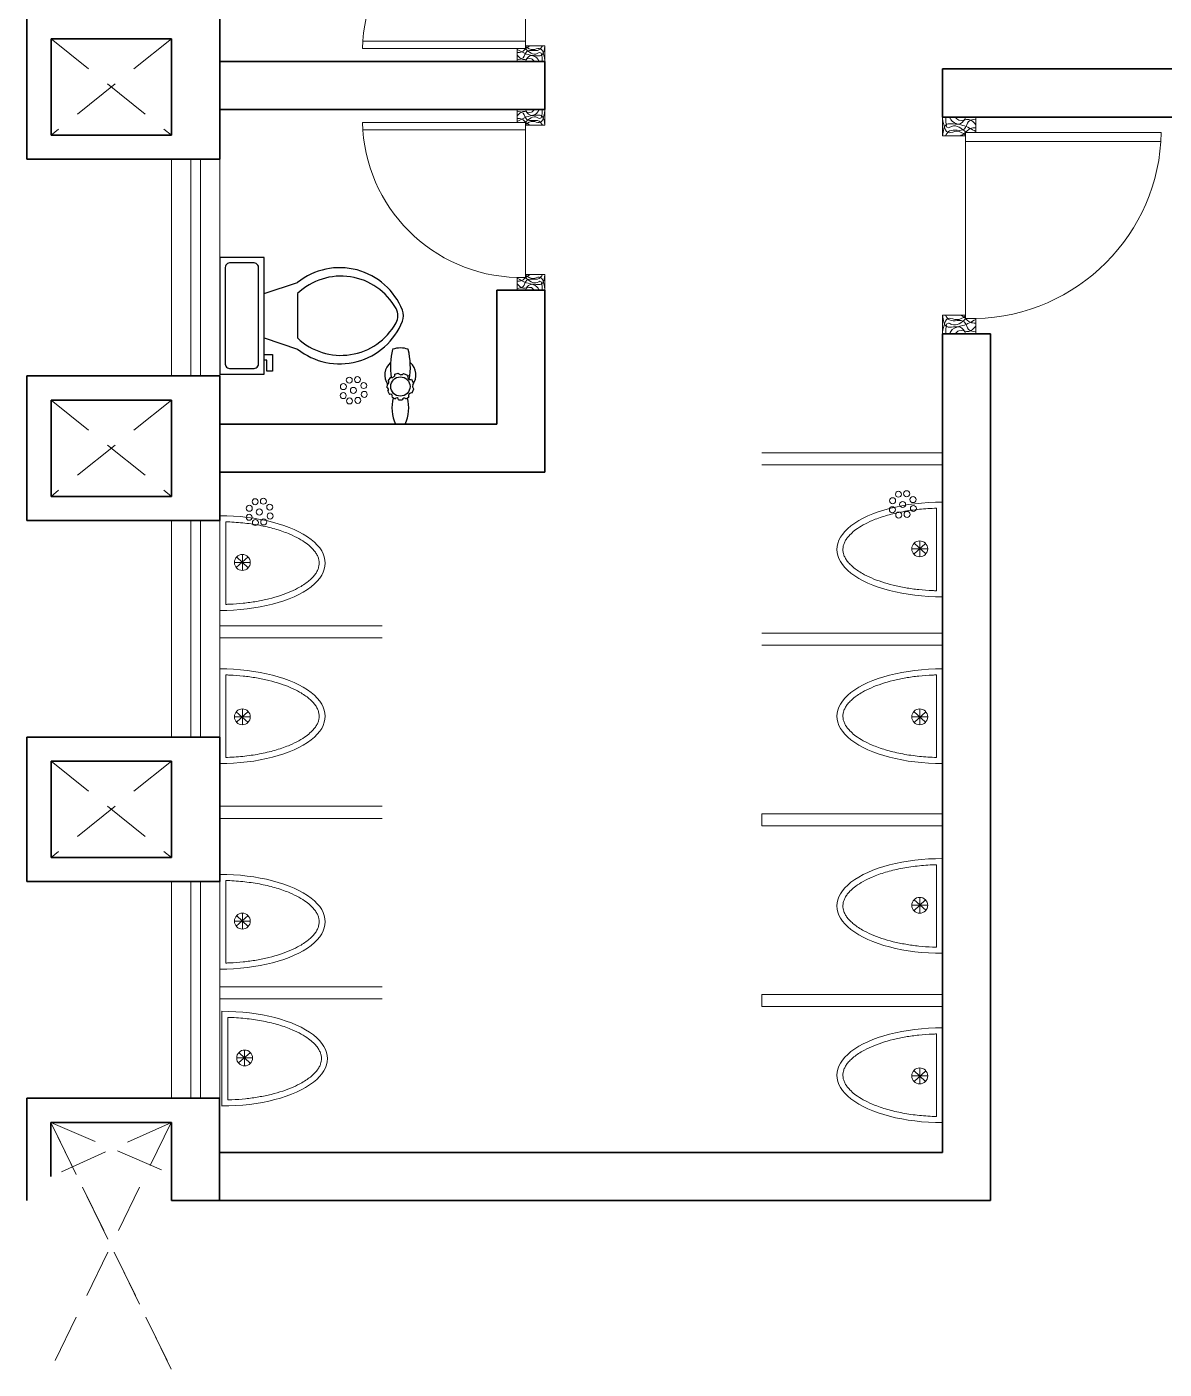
# Model space of a CAD drawing. Header units: millimetres. Extents: x -3092162 to 4513894, y -12317808 to 1849994.
# Drawn here: x -457414 to -452693, y -5832856 to -5827281 of the extents above; entities that cross this region are included whole.
import ezdxf

# ---------------------------------------------------------------- set-up
doc = ezdxf.new("R2010")
doc.units = ezdxf.units.MM
doc.header["$LTSCALE"] = 2
doc.header["$MEASUREMENT"] = 0
doc.linetypes.add('DASHED2', pattern=[0.375, 0.25, -0.125])
for name, color, linetype, lineweight in [('DOOR', 27, 'Continuous', 5), ('FIXTURE', 252, 'Continuous', 0), ('glass', 5, 'Continuous', 15), ('SILL', 74, 'Continuous', 9), ('tap', 97, 'Continuous', 25), ('WAll', 250, 'Continuous', 35)]:
    doc.layers.add(name, color=color, linetype=linetype, lineweight=lineweight)
doc.layers.add('DOT', color=7, linetype='DASHED2', lineweight=0, true_color=0x89067c)
doc.layers.add('partation wall', color=7, linetype='Continuous', lineweight=20, true_color=0x525023)

msp = doc.modelspace()

# ---------------------------------------------------------------- linework, layer by layer
for p, q in [((-456428.9, -5828238.9), (-456613.6, -5828238.9)), ((-456613.6, -5828238.9), (-456613.6, -5828723.5)), ((-456428.9, -5828723.5), (-456428.9, -5828238.9)), ((-456590.5, -5828285), (-456590.5, -5828677.4)), ((-456475.1, -5828262), (-456567.4, -5828262)), ((-456452, -5828677.4), (-456452, -5828285)), ((-456428.9, -5828388.9), (-456290.5, -5828342.7)), ((-456290.5, -5828388.9), (-456290.5, -5828573.5)), ((-456428.9, -5828573.5), (-456290.5, -5828619.7)), ((-456428.9, -5828642.7), (-456394.3, -5828642.7)), ((-456417.4, -5828665.8), (-456428.9, -5828665.8)), ((-456417.4, -5828712), (-456417.4, -5828665.8)), ((-456394.3, -5828642.7), (-456394.3, -5828712)), ((-456613.6, -5828723.5), (-456428.9, -5828723.5)), ((-456567.4, -5828700.4), (-456475.1, -5828700.4)), ((-456394.3, -5828712), (-456417.4, -5828712))]:
    msp.add_line(p, q)
for centre, major_axis, start_param, end_param in [((-456570.3, -5828282.2), (14.4, 14.4), 0.643501, 2.498092), ((-456472.2, -5828282.2), (-14.4, 14.4), 3.785094, 5.639684), ((-456115.5, -5828562.4), (-280.8, 1.6), 3.526564, 5.390426), ((-456110.1, -5828578.1), (184.9, 184.9), 6.003964, 7.830107), ((-455935.2, -5828481.2), (-43.5, 43.5), 3.42081, 4.433168), ((-455911.8, -5828481.2), (43.5, 43.5), 5.118362, 5.877209), ((-456115.5, -5828400), (-102.7, 261.4), 2.094634, 3.958497), ((-456110.1, -5828384.3), (-56.4, 255.3), 2.162619, 3.988761), ((-456570.3, -5828680.2), (14.4, 14.4), 2.214297, 4.068888), ((-456472.2, -5828680.2), (14.4, 14.4), 3.785094, 5.639684)]:
    msp.add_ellipse(centre, major_axis=major_axis, ratio=1, start_param=start_param, end_param=end_param)
at = {"layer": 'DOOR', "ltscale": 100}
for p, q in [((-455343.6, -5827371.9), (-455343.5, -5826727.9)), ((-455343.6, -5827340.9), (-456019, -5827340.9)), ((-455378.6, -5827371.9), (-456020.3, -5827371.9)), ((-455343.6, -5827371.9), (-455378.6, -5827371.9)), ((-455378.6, -5827371.9), (-455378.6, -5827424.9)), ((-455263.6, -5827359.9), (-455343.6, -5827359.9)), ((-455263.6, -5827359.9), (-455263.6, -5827424.9)), ((-455263.6, -5827424.9), (-455378.6, -5827424.9)), ((-455263.6, -5827625), (-455378.6, -5827625)), ((-455378.6, -5827678), (-455378.6, -5827625)), ((-455263.6, -5827690), (-455263.6, -5827625)), ((-455378.6, -5827678), (-456020.3, -5827678)), ((-455343.6, -5827678), (-455378.6, -5827678)), ((-455343.6, -5827678), (-455343.5, -5828322)), ((-455263.6, -5827690), (-455343.6, -5827690)), ((-453613.2, -5827656.2), (-453475.2, -5827656.2)), ((-453613.2, -5827734.2), (-453613.2, -5827656.2)), ((-453475.2, -5827719.8), (-453475.2, -5827656.2)), ((-455343.6, -5827709), (-456019, -5827709)), ((-453613.2, -5827734.2), (-453517.2, -5827734.2)), ((-453517.2, -5827719.8), (-453475.2, -5827719.8)), ((-453517.2, -5827719.8), (-453517.2, -5828492.6)), ((-453475.2, -5827719.8), (-452705.1, -5827719.8)), ((-453517.2, -5827757), (-452706.7, -5827757)), ((-455378.5, -5828322), (-455343.5, -5828322)), ((-455378.5, -5828322), (-455378.5, -5828375)), ((-455343.5, -5828310), (-455263.5, -5828310)), ((-455263.5, -5828310), (-455263.5, -5828375)), ((-455378.5, -5828375), (-455263.5, -5828375)), ((-453517.2, -5828478.2), (-453613.2, -5828478.2)), ((-453613.2, -5828478.2), (-453613.2, -5828556.2)), ((-453475.2, -5828492.6), (-453517.2, -5828492.6)), ((-453475.2, -5828492.6), (-453475.2, -5828556.2)), ((-453475.2, -5828556.2), (-453613.2, -5828556.2))]:
    msp.add_line(p, q, dxfattribs=at)
for centre, radius, start, end in [((-455363.6, -5827384.6), 656.9, 91.3072, 178.8929), ((-455363.6, -5827665.3), 656.9, 181.1071, 268.6928), ((-453493.1, -5827704.6), 788.2, 271.3072, 358.8929)]:
    msp.add_arc(centre, radius, start, end, dxfattribs=at)
for points in [[(-455378.6, -5827417.9), (-455354.1, -5827409.9), (-455338.6, -5827383.4), (-455288.1, -5827376.9), (-455273.6, -5827359.9)], [(-455378.6, -5827387.9), (-455359.6, -5827384.9), (-455339.6, -5827368.9), (-455324.6, -5827359.9)], [(-455378.6, -5827374.9), (-455333.6, -5827396.4), (-455297.1, -5827410.4), (-455287.6, -5827424.9)], [(-455378.6, -5827398.4), (-455355.1, -5827416.9), (-455319.6, -5827414.4), (-455308.1, -5827424.9)], [(-455345.6, -5827371.9), (-455295.1, -5827392.4), (-455284.6, -5827387.9), (-455275.6, -5827424.9)], [(-455344.6, -5827424.9), (-455326.1, -5827402.4), (-455278.6, -5827399.9), (-455263.6, -5827359.9)], [(-455343.6, -5827362.9), (-455312.6, -5827375.9), (-455287.1, -5827370.9), (-455263.6, -5827420.9)], [(-453516, -5827656.2), (-453538.2, -5827683.2), (-453595.2, -5827686.2), (-453613.2, -5827734.2)], [(-453517.2, -5827730.6), (-453554.4, -5827715), (-453585, -5827721), (-453613.2, -5827661)], [(-453475.2, -5827664.6), (-453504.6, -5827674.2), (-453523.2, -5827706), (-453583.8, -5827713.8), (-453601.2, -5827734.2)], [(-453514.8, -5827719.8), (-453575.4, -5827695.2), (-453588, -5827700.6), (-453598.8, -5827656.2)], [(-453475.2, -5827716.2), (-453529.2, -5827690.4), (-453573, -5827673.6), (-453584.4, -5827656.2)], [(-453475.2, -5827688), (-453503.4, -5827665.8), (-453546, -5827668.8), (-453559.8, -5827656.2)], [(-453475.2, -5827700.6), (-453498, -5827704.2), (-453522, -5827723.4), (-453540, -5827734.2)], [(-453516, -5828556.2), (-453538.2, -5828529.2), (-453595.2, -5828526.2), (-453613.2, -5828478.2)], [(-453517.2, -5828481.8), (-453554.4, -5828497.4), (-453585, -5828491.4), (-453613.2, -5828551.4)], [(-453475.2, -5828547.8), (-453504.6, -5828538.2), (-453523.2, -5828506.4), (-453583.8, -5828498.6), (-453601.2, -5828478.2)], [(-453514.8, -5828492.6), (-453575.4, -5828517.2), (-453588, -5828511.8), (-453598.8, -5828556.2)], [(-453475.2, -5828496.2), (-453529.2, -5828522), (-453573, -5828538.8), (-453584.4, -5828556.2)], [(-453475.2, -5828524.4), (-453503.4, -5828546.6), (-453546, -5828543.6), (-453559.8, -5828556.2)], [(-453475.2, -5828511.8), (-453498, -5828508.2), (-453522, -5828489), (-453540, -5828478.2)]]:
    msp.add_spline(points, degree=3, dxfattribs=at)
for points, knots in [([(-455378.6, -5827675), (-455364.4, -5827666.6), (-455339.1, -5827651.6), (-455299.4, -5827647.5), (-455290.3, -5827630.3), (-455287.6, -5827625)], [0, 0, 0, 0, 49.871841, 88.96468, 106.300038, 106.300038, 106.300038, 106.300038]), ([(-455378.6, -5827651.5), (-455371.5, -5827642.9), (-455356, -5827624.2), (-455323.3, -5827643.4), (-455311.6, -5827629.3), (-455308.1, -5827625)], [0, 0, 0, 0, 29.907638, 65.495558, 81.06831, 81.06831, 81.06831, 81.06831]), ([(-455378.6, -5827632), (-455369.2, -5827633), (-455348.7, -5827635.5), (-455342.4, -5827683), (-455291.3, -5827660.6), (-455277.7, -5827683.1), (-455273.6, -5827690)], [0, 0, 0, 0, 25.772755, 56.472918, 107.389517, 129.733035, 129.733035, 129.733035, 129.733035]), ([(-455345.6, -5827678), (-455329.3, -5827664.1), (-455309.6, -5827647.3), (-455274.7, -5827669.6), (-455275.2, -5827644.3), (-455275.6, -5827625)], [0, 0, 0, 0, 54.502104, 65.925763, 104.00512, 104.00512, 104.00512, 104.00512]), ([(-455344.6, -5827625), (-455339.5, -5827634.4), (-455326, -5827659.1), (-455270.4, -5827635.8), (-455265.8, -5827672.6), (-455263.6, -5827690)], [0, 0, 0, 0, 29.129414, 76.695158, 119.414811, 119.414811, 119.414811, 119.414811]), ([(-455343.6, -5827687), (-455333.7, -5827680.1), (-455316.2, -5827668.1), (-455273.8, -5827689.7), (-455267.7, -5827653.6), (-455263.6, -5827629)], [0, 0, 0, 0, 33.615189, 59.600762, 114.848064, 114.848064, 114.848064, 114.848064]), ([(-455378.6, -5827662), (-455371.9, -5827662.2), (-455356.3, -5827662.8), (-455342.5, -5827680.7), (-455329.7, -5827687.3), (-455324.6, -5827690)], [0, 0, 0, 0, 19.23508, 44.847577, 62.340173, 62.340173, 62.340173, 62.340173]), ([(-455378.5, -5828368), (-455369.2, -5828366.9), (-455348.7, -5828364.4), (-455342.4, -5828316.9), (-455291.2, -5828339.3), (-455277.7, -5828316.8), (-455273.5, -5828310)], [0, 0, 0, 0, 25.772755, 56.472918, 107.389517, 129.733035, 129.733035, 129.733035, 129.733035]), ([(-455378.5, -5828338), (-455371.9, -5828337.7), (-455356.3, -5828337.1), (-455342.5, -5828319.2), (-455329.7, -5828312.6), (-455324.5, -5828310)], [0, 0, 0, 0, 19.23508, 44.847577, 62.340173, 62.340173, 62.340173, 62.340173]), ([(-455378.5, -5828325), (-455364.4, -5828333.3), (-455339.1, -5828348.3), (-455299.4, -5828352.4), (-455290.3, -5828369.6), (-455287.5, -5828375)], [0, 0, 0, 0, 49.871841, 88.96468, 106.300038, 106.300038, 106.300038, 106.300038]), ([(-455378.5, -5828348.5), (-455371.5, -5828357), (-455356, -5828375.7), (-455323.3, -5828356.5), (-455311.6, -5828370.6), (-455308, -5828375)], [0, 0, 0, 0, 29.907638, 65.495558, 81.06831, 81.06831, 81.06831, 81.06831]), ([(-455345.5, -5828322), (-455329.3, -5828335.8), (-455309.5, -5828352.6), (-455274.7, -5828330.3), (-455275.2, -5828355.6), (-455275.5, -5828375)], [0, 0, 0, 0, 54.502104, 65.925763, 104.00512, 104.00512, 104.00512, 104.00512]), ([(-455344.5, -5828375), (-455339.5, -5828365.5), (-455326, -5828340.8), (-455270.4, -5828364.1), (-455265.8, -5828327.3), (-455263.5, -5828310)], [0, 0, 0, 0, 29.129414, 76.695158, 119.414811, 119.414811, 119.414811, 119.414811]), ([(-455343.5, -5828313), (-455333.7, -5828319.8), (-455316.2, -5828331.8), (-455273.8, -5828310.2), (-455267.7, -5828346.3), (-455263.5, -5828370.9)], [0, 0, 0, 0, 33.615189, 59.600762, 114.848064, 114.848064, 114.848064, 114.848064])]:
    msp.add_open_spline(points, degree=3, knots=knots, dxfattribs=at)
at = {"layer": 'DOT', "ltscale": 400}
for p, q in [((-456813.6, -5827331.2), (-457313.6, -5827731.2)), ((-457313.6, -5827331.2), (-456813.6, -5827731.2)), ((-456813.6, -5828831.2), (-457313.6, -5829231.2)), ((-457313.6, -5828831.2), (-456813.6, -5829231.2)), ((-456813.6, -5830331.2), (-457313.6, -5830731.2)), ((-457313.6, -5830331.2), (-456813.6, -5830731.2)), ((-456814.3, -5831831.2), (-457314.3, -5832856.2)), ((-456814.3, -5832856.2), (-457314.3, -5831831.2)), ((-456814.3, -5831831.2), (-457314.3, -5832856.2)), ((-457314.3, -5831831.2), (-456814.3, -5832856.2)), ((-456813.9, -5831831.2), (-457313.9, -5832056.2)), ((-457313.9, -5831831.2), (-456813.9, -5832046.2))]:
    msp.add_line(p, q, dxfattribs=at)
at = {"layer": 'FIXTURE', "ltscale": 100}
for p, q in [((-453613.6, -5829648.6), (-453613.6, -5829255.1)), ((-453638.6, -5829623.3), (-453638.6, -5829280.4)), ((-456613.6, -5829705.2), (-456613.6, -5829311.7)), ((-456588.6, -5829679.9), (-456588.6, -5829337.1)), ((-453707.7, -5829416.1), (-453707.7, -5829482.1)), ((-456519.4, -5829472.7), (-456519.4, -5829538.7)), ((-453674.7, -5829449.1), (-453740.7, -5829449.1)), ((-453683.8, -5829426.4), (-453731.6, -5829471.8)), ((-453731.3, -5829426.1), (-453681.9, -5829469.7)), ((-456552.4, -5829505.7), (-456486.4, -5829505.7)), ((-456495.8, -5829482.7), (-456545.2, -5829526.3)), ((-456543.3, -5829483), (-456495.5, -5829528.5)), ((-456613.6, -5829947.6), (-456613.6, -5830341.1)), ((-456588.6, -5829972.9), (-456588.6, -5830315.8)), ((-453638.6, -5829972.9), (-453638.6, -5830315.8)), ((-453613.6, -5829947.6), (-453613.6, -5830341.1)), ((-456552.4, -5830147.1), (-456486.4, -5830147.1)), ((-456495.8, -5830170.1), (-456545.2, -5830126.5)), ((-456543.3, -5830169.8), (-456495.5, -5830124.4)), ((-456519.4, -5830180.1), (-456519.4, -5830114.1)), ((-453674.7, -5830147.1), (-453740.7, -5830147.1)), ((-453683.8, -5830169.8), (-453731.6, -5830124.4)), ((-453731.3, -5830170.1), (-453681.9, -5830126.5)), ((-453707.7, -5830180.1), (-453707.7, -5830114.1)), ((-453613.6, -5831129.2), (-453613.6, -5830735.7)), ((-456613.6, -5831194.9), (-456613.6, -5830801.4)), ((-453638.6, -5831103.8), (-453638.6, -5830761)), ((-456588.6, -5831169.5), (-456588.6, -5830826.7)), ((-453683.8, -5830906.9), (-453731.6, -5830952.4)), ((-453731.3, -5830906.6), (-453681.9, -5830950.2)), ((-453707.7, -5830896.7), (-453707.7, -5830962.7)), ((-456495.8, -5830972.3), (-456545.2, -5831015.9)), ((-456543.3, -5830972.6), (-456495.5, -5831018.1)), ((-456519.4, -5830962.4), (-456519.4, -5831028.4)), ((-453674.7, -5830929.7), (-453740.7, -5830929.7)), ((-456552.4, -5830995.4), (-456486.4, -5830995.4)), ((-456604.1, -5831763.3), (-456604.1, -5831369.8)), ((-456579.1, -5831737.9), (-456579.1, -5831395.1)), ((-453638.6, -5831464.1), (-453638.6, -5831806.9)), ((-453613.6, -5831438.8), (-453613.6, -5831832.3)), ((-456486.3, -5831540.7), (-456535.7, -5831584.3)), ((-456509.9, -5831530.8), (-456509.9, -5831596.8)), ((-456542.9, -5831563.8), (-456476.9, -5831563.8)), ((-456533.9, -5831541), (-456486, -5831586.5)), ((-453674.7, -5831638.3), (-453740.7, -5831638.3)), ((-453683.8, -5831661), (-453731.6, -5831615.5)), ((-453731.3, -5831661.3), (-453681.9, -5831617.7)), ((-453707.7, -5831671.3), (-453707.7, -5831605.3))]:
    msp.add_line(p, q, dxfattribs=at)
at = {"layer": 'FIXTURE', "ltscale": 15000}
for centre in [(-456075.8, -5828748.7), (-456041.6, -5828746.6), (-456100.8, -5828813), (-456100.1, -5828775.6), (-456058.4, -5828791.4), (-456015.4, -5828771.1), (-456013.6, -5828807.9), (-456074.7, -5828835.2), (-456040.1, -5828832.6), (-456466.4, -5829253.6), (-456432.2, -5829251.5), (-453820.3, -5829249.3), (-453796, -5829222.4), (-453778.6, -5829265.1), (-453761.9, -5829220.3), (-453735.6, -5829244.9), (-456491.3, -5829318), (-456490.7, -5829280.6), (-456449, -5829296.3), (-456406, -5829276.1), (-456404.2, -5829312.9), (-453821, -5829286.7), (-453795, -5829308.9), (-453760.3, -5829306.3), (-453733.8, -5829281.6), (-456465.3, -5829340.1), (-456430.7, -5829337.6)]:
    msp.add_circle(centre, 12.5, dxfattribs=at)
at = {"layer": 'FIXTURE', "ltscale": 100}
for centre in [(-453707.7, -5829449.1), (-456519.4, -5829505.7), (-456519.4, -5830147.1), (-453707.7, -5830147.1), (-453707.7, -5830929.7), (-456519.4, -5830995.4), (-456509.9, -5831563.8), (-453707.7, -5831638.3)]:
    msp.add_circle(centre, 33, dxfattribs=at)
for centre, major_axis in [((-453613.6, -5829451.9), (438.1, 0)), ((-456613.6, -5830144.3), (-438.1, 0)), ((-453613.6, -5830932.4), (438.1, 0))]:
    msp.add_ellipse(centre, major_axis=major_axis, ratio=0.449067, start_param=1.570796, end_param=4.712389, dxfattribs=at)
at = {"layer": 'FIXTURE', "ltscale": 100, "extrusion": (0, 0, -1)}
for centre, start_param, end_param in [((-456613.6, -5829508.5), 1.570796, 4.712389), ((-453613.6, -5830144.3), 4.712389, 7.853982), ((-456613.6, -5830998.1), 1.570796, 4.712389), ((-456604.1, -5831566.5), 1.570796, 4.712389), ((-453613.6, -5831635.5), 4.712389, 7.853982)]:
    msp.add_ellipse(centre, major_axis=(-438.1, 0), ratio=0.449067, start_param=start_param, end_param=end_param, dxfattribs=at)
at = {"layer": 'FIXTURE', "ltscale": 100}
for points in [[(-453638.6, -5829280.4), (-453641.2, -5829280.5), (-453643.9, -5829280.6), (-453670.7, -5829281.5), (-453694.7, -5829283.3), (-453741.6, -5829288.6), (-453764.5, -5829292.2), (-453808.5, -5829301), (-453829.6, -5829306.2), (-453869.4, -5829318.1), (-453888, -5829324.8), (-453918.4, -5829337.7), (-453930.8, -5829343.7), (-453953.4, -5829356.3), (-453963.7, -5829362.8), (-453980.3, -5829375.1), (-453987, -5829380.7), (-453998.9, -5829392.1), (-454004, -5829397.8), (-454011.8, -5829408.1), (-454014.8, -5829412.7), (-454019.8, -5829421.8), (-454021.7, -5829426.3), (-454024.6, -5829435.1), (-454025.6, -5829439.5), (-454026.7, -5829448), (-454026.8, -5829452.3), (-454026.2, -5829460.8), (-454025.5, -5829465.1), (-454023, -5829473.8), (-454021.4, -5829478.3), (-454017, -5829487.3), (-454014.3, -5829491.9), (-454007.8, -5829501.2), (-454004, -5829505.9), (-453995.2, -5829515.3), (-453990.3, -5829520), (-453979.3, -5829529.3), (-453973.3, -5829534), (-453960.2, -5829543), (-453953.1, -5829547.5), (-453934.2, -5829558.3), (-453921.8, -5829564.4), (-453895, -5829576.1), (-453880.7, -5829581.5), (-453850.4, -5829591.6), (-453834.4, -5829596.1), (-453801.1, -5829604.3), (-453783.8, -5829607.9), (-453748.1, -5829614), (-453729.8, -5829616.6), (-453692.6, -5829620.5), (-453673.7, -5829621.9), (-453649.3, -5829623), (-453643.9, -5829623.1), (-453638.6, -5829623.3)], [(-456588.6, -5829337.1), (-456585.9, -5829337.1), (-456583.2, -5829337.2), (-456556.4, -5829338.2), (-456532.4, -5829339.9), (-456485.5, -5829345.2), (-456462.6, -5829348.8), (-456418.6, -5829357.6), (-456397.5, -5829362.8), (-456357.7, -5829374.7), (-456339.1, -5829381.4), (-456308.7, -5829394.3), (-456296.3, -5829400.4), (-456273.7, -5829412.9), (-456263.4, -5829419.5), (-456246.8, -5829431.7), (-456240.1, -5829437.4), (-456228.2, -5829448.7), (-456223.1, -5829454.4), (-456215.3, -5829464.7), (-456212.3, -5829469.3), (-456207.3, -5829478.5), (-456205.4, -5829482.9), (-456202.5, -5829491.8), (-456201.5, -5829496.1), (-456200.4, -5829504.6), (-456200.3, -5829508.9), (-456200.9, -5829517.4), (-456201.6, -5829521.7), (-456204.1, -5829530.4), (-456205.7, -5829534.9), (-456210.1, -5829543.9), (-456212.8, -5829548.5), (-456219.3, -5829557.8), (-456223.1, -5829562.5), (-456231.9, -5829571.9), (-456236.8, -5829576.6), (-456247.8, -5829586), (-456253.8, -5829590.6), (-456266.9, -5829599.7), (-456274, -5829604.1), (-456292.9, -5829614.9), (-456305.3, -5829621.1), (-456332.1, -5829632.7), (-456346.4, -5829638.2), (-456376.7, -5829648.2), (-456392.7, -5829652.8), (-456426, -5829660.9), (-456443.3, -5829664.5), (-456479, -5829670.7), (-456497.3, -5829673.2), (-456534.5, -5829677.1), (-456553.4, -5829678.5), (-456577.8, -5829679.6), (-456583.2, -5829679.8), (-456588.6, -5829679.9)], [(-456588.6, -5830315.8), (-456585.9, -5830315.7), (-456583.2, -5830315.6), (-456556.4, -5830314.7), (-456532.4, -5830312.9), (-456485.5, -5830307.6), (-456462.6, -5830304), (-456418.6, -5830295.2), (-456397.5, -5830290), (-456357.7, -5830278.1), (-456339.1, -5830271.4), (-456308.7, -5830258.5), (-456296.3, -5830252.5), (-456273.7, -5830239.9), (-456263.4, -5830233.4), (-456246.8, -5830221.1), (-456240.1, -5830215.5), (-456228.2, -5830204.1), (-456223.1, -5830198.4), (-456215.3, -5830188.1), (-456212.3, -5830183.5), (-456207.3, -5830174.4), (-456205.4, -5830169.9), (-456202.5, -5830161.1), (-456201.5, -5830156.7), (-456200.4, -5830148.2), (-456200.3, -5830143.9), (-456200.9, -5830135.4), (-456201.6, -5830131.1), (-456204.1, -5830122.4), (-456205.7, -5830117.9), (-456210.1, -5830108.9), (-456212.8, -5830104.3), (-456219.3, -5830095), (-456223.1, -5830090.3), (-456231.9, -5830080.9), (-456236.8, -5830076.2), (-456247.8, -5830066.9), (-456253.8, -5830062.2), (-456266.9, -5830053.2), (-456274, -5830048.7), (-456292.9, -5830037.9), (-456305.3, -5830031.8), (-456332.1, -5830020.1), (-456346.4, -5830014.7), (-456376.7, -5830004.6), (-456392.7, -5830000.1), (-456426, -5829991.9), (-456443.3, -5829988.3), (-456479, -5829982.2), (-456497.3, -5829979.6), (-456534.5, -5829975.7), (-456553.4, -5829974.3), (-456577.8, -5829973.2), (-456583.2, -5829973.1), (-456588.6, -5829972.9)], [(-453638.6, -5830315.8), (-453641.2, -5830315.7), (-453643.9, -5830315.6), (-453670.7, -5830314.7), (-453694.7, -5830312.9), (-453741.6, -5830307.6), (-453764.5, -5830304), (-453808.5, -5830295.2), (-453829.6, -5830290), (-453869.4, -5830278.1), (-453888, -5830271.4), (-453918.4, -5830258.5), (-453930.8, -5830252.5), (-453953.4, -5830239.9), (-453963.7, -5830233.4), (-453980.3, -5830221.1), (-453987, -5830215.5), (-453998.9, -5830204.1), (-454004, -5830198.4), (-454011.8, -5830188.1), (-454014.8, -5830183.5), (-454019.8, -5830174.4), (-454021.7, -5830169.9), (-454024.6, -5830161.1), (-454025.6, -5830156.7), (-454026.7, -5830148.2), (-454026.8, -5830143.9), (-454026.2, -5830135.4), (-454025.5, -5830131.1), (-454023, -5830122.4), (-454021.4, -5830117.9), (-454017, -5830108.9), (-454014.3, -5830104.3), (-454007.8, -5830095), (-454004, -5830090.3), (-453995.2, -5830080.9), (-453990.3, -5830076.2), (-453979.3, -5830066.9), (-453973.3, -5830062.2), (-453960.2, -5830053.2), (-453953.1, -5830048.7), (-453934.2, -5830037.9), (-453921.8, -5830031.8), (-453895, -5830020.1), (-453880.7, -5830014.7), (-453850.4, -5830004.6), (-453834.4, -5830000.1), (-453801.1, -5829991.9), (-453783.8, -5829988.3), (-453748.1, -5829982.2), (-453729.8, -5829979.6), (-453692.6, -5829975.7), (-453673.7, -5829974.3), (-453649.3, -5829973.2), (-453643.9, -5829973.1), (-453638.6, -5829972.9)], [(-453638.6, -5830761), (-453641.2, -5830761.1), (-453643.9, -5830761.1), (-453670.7, -5830762.1), (-453694.7, -5830763.8), (-453741.6, -5830769.2), (-453764.5, -5830772.7), (-453808.5, -5830781.5), (-453829.6, -5830786.7), (-453869.4, -5830798.6), (-453888, -5830805.3), (-453918.4, -5830818.3), (-453930.8, -5830824.3), (-453953.4, -5830836.8), (-453963.7, -5830843.4), (-453980.3, -5830855.6), (-453987, -5830861.3), (-453998.9, -5830872.6), (-454004, -5830878.3), (-454011.8, -5830888.6), (-454014.8, -5830893.3), (-454019.8, -5830902.4), (-454021.7, -5830906.9), (-454024.6, -5830915.7), (-454025.6, -5830920), (-454026.7, -5830928.6), (-454026.8, -5830932.8), (-454026.2, -5830941.3), (-454025.5, -5830945.6), (-454023, -5830954.4), (-454021.4, -5830958.8), (-454017, -5830967.8), (-454014.3, -5830972.4), (-454007.8, -5830981.7), (-454004, -5830986.4), (-453995.2, -5830995.8), (-453990.3, -5831000.6), (-453979.3, -5831009.9), (-453973.3, -5831014.5), (-453960.2, -5831023.6), (-453953.1, -5831028), (-453934.2, -5831038.8), (-453921.8, -5831045), (-453895, -5831056.6), (-453880.7, -5831062.1), (-453850.4, -5831072.1), (-453834.4, -5831076.7), (-453801.1, -5831084.9), (-453783.8, -5831088.5), (-453748.1, -5831094.6), (-453729.8, -5831097.1), (-453692.6, -5831101), (-453673.7, -5831102.4), (-453649.3, -5831103.5), (-453643.9, -5831103.7), (-453638.6, -5831103.8)], [(-456588.6, -5830826.7), (-456585.9, -5830826.8), (-456583.2, -5830826.8), (-456556.4, -5830827.8), (-456532.4, -5830829.5), (-456485.5, -5830834.9), (-456462.6, -5830838.4), (-456418.6, -5830847.2), (-456397.5, -5830852.4), (-456357.7, -5830864.3), (-456339.1, -5830871), (-456308.7, -5830884), (-456296.3, -5830890), (-456273.7, -5830902.5), (-456263.4, -5830909.1), (-456246.8, -5830921.3), (-456240.1, -5830927), (-456228.2, -5830938.3), (-456223.1, -5830944), (-456215.3, -5830954.3), (-456212.3, -5830959), (-456207.3, -5830968.1), (-456205.4, -5830972.6), (-456202.5, -5830981.4), (-456201.5, -5830985.7), (-456200.4, -5830994.3), (-456200.3, -5830998.5), (-456200.9, -5831007), (-456201.6, -5831011.3), (-456204.1, -5831020.1), (-456205.7, -5831024.5), (-456210.1, -5831033.5), (-456212.8, -5831038.1), (-456219.3, -5831047.4), (-456223.1, -5831052.1), (-456231.9, -5831061.5), (-456236.8, -5831066.2), (-456247.8, -5831075.6), (-456253.8, -5831080.2), (-456266.9, -5831089.3), (-456274, -5831093.7), (-456292.9, -5831104.5), (-456305.3, -5831110.7), (-456332.1, -5831122.3), (-456346.4, -5831127.8), (-456376.7, -5831137.8), (-456392.7, -5831142.4), (-456426, -5831150.6), (-456443.3, -5831154.2), (-456479, -5831160.3), (-456497.3, -5831162.8), (-456534.5, -5831166.7), (-456553.4, -5831168.1), (-456577.8, -5831169.2), (-456583.2, -5831169.4), (-456588.6, -5831169.5)], [(-456579.1, -5831395.1), (-456576.4, -5831395.2), (-456573.7, -5831395.3), (-456546.9, -5831396.2), (-456522.9, -5831398), (-456476, -5831403.3), (-456453.1, -5831406.8), (-456409.1, -5831415.6), (-456388, -5831420.8), (-456348.2, -5831432.7), (-456329.6, -5831439.4), (-456299.2, -5831452.4), (-456286.8, -5831458.4), (-456264.2, -5831471), (-456253.9, -5831477.5), (-456237.3, -5831489.7), (-456230.6, -5831495.4), (-456218.7, -5831506.7), (-456213.6, -5831512.4), (-456205.8, -5831522.7), (-456202.8, -5831527.4), (-456197.9, -5831536.5), (-456195.9, -5831541), (-456193, -5831549.8), (-456192, -5831554.1), (-456190.9, -5831562.7), (-456190.8, -5831566.9), (-456191.4, -5831575.5), (-456192.2, -5831579.7), (-456194.6, -5831588.5), (-456196.2, -5831592.9), (-456200.6, -5831601.9), (-456203.3, -5831606.5), (-456209.8, -5831615.8), (-456213.6, -5831620.5), (-456222.4, -5831629.9), (-456227.3, -5831634.7), (-456238.3, -5831644), (-456244.3, -5831648.6), (-456257.4, -5831657.7), (-456264.5, -5831662.1), (-456283.4, -5831672.9), (-456295.8, -5831679.1), (-456322.6, -5831690.7), (-456336.9, -5831696.2), (-456367.2, -5831706.2), (-456383.2, -5831710.8), (-456416.5, -5831719), (-456433.8, -5831722.6), (-456469.5, -5831728.7), (-456487.8, -5831731.2), (-456525, -5831735.2), (-456543.9, -5831736.6), (-456568.3, -5831737.6), (-456573.7, -5831737.8), (-456579.1, -5831737.9)], [(-453638.6, -5831806.9), (-453641.2, -5831806.9), (-453643.9, -5831806.8), (-453670.7, -5831805.8), (-453694.7, -5831804.1), (-453741.6, -5831798.8), (-453764.5, -5831795.2), (-453808.5, -5831786.4), (-453829.6, -5831781.2), (-453869.4, -5831769.3), (-453888, -5831762.6), (-453918.4, -5831749.7), (-453930.8, -5831743.6), (-453953.4, -5831731.1), (-453963.7, -5831724.5), (-453980.3, -5831712.3), (-453987, -5831706.6), (-453998.9, -5831695.3), (-454004, -5831689.6), (-454011.8, -5831679.3), (-454014.8, -5831674.7), (-454019.8, -5831665.5), (-454021.7, -5831661.1), (-454024.6, -5831652.2), (-454025.6, -5831647.9), (-454026.7, -5831639.4), (-454026.8, -5831635.1), (-454026.2, -5831626.6), (-454025.5, -5831622.3), (-454023, -5831613.6), (-454021.4, -5831609.1), (-454017, -5831600.1), (-454014.3, -5831595.5), (-454007.8, -5831586.2), (-454004, -5831581.5), (-453995.2, -5831572.1), (-453990.3, -5831567.4), (-453979.3, -5831558), (-453973.3, -5831553.4), (-453960.2, -5831544.3), (-453953.1, -5831539.9), (-453934.2, -5831529.1), (-453921.8, -5831522.9), (-453895, -5831511.3), (-453880.7, -5831505.8), (-453850.4, -5831495.8), (-453834.4, -5831491.2), (-453801.1, -5831483.1), (-453783.8, -5831479.5), (-453748.1, -5831473.3), (-453729.8, -5831470.8), (-453692.6, -5831466.9), (-453673.7, -5831465.5), (-453649.3, -5831464.4), (-453643.9, -5831464.2), (-453638.6, -5831464.1)]]:
    msp.add_open_spline(points, degree=3, knots=[1.629393, 1.629393, 1.629393, 1.629393, 1.648181, 1.648181, 1.818462, 1.818462, 1.988743, 1.988743, 2.159025, 2.159025, 2.329306, 2.329306, 2.461629, 2.461629, 2.593951, 2.593951, 2.703241, 2.703241, 2.812532, 2.812532, 2.903056, 2.903056, 2.993581, 2.993581, 3.084106, 3.084106, 3.17463, 3.17463, 3.265155, 3.265155, 3.35568, 3.35568, 3.446205, 3.446205, 3.536729, 3.536729, 3.627254, 3.627254, 3.717779, 3.717779, 3.808303, 3.808303, 3.942921, 3.942921, 4.077539, 4.077539, 4.212157, 4.212157, 4.346775, 4.346775, 4.481393, 4.481393, 4.616011, 4.616011, 4.653792, 4.653792, 4.653792, 4.653792], dxfattribs=at)
at = {"layer": 'glass', "ltscale": 100}
for p, q in [((-456733.6, -5827831.4), (-456733.6, -5828731.4)), ((-456693.6, -5827831.4), (-456693.6, -5828731.4)), ((-456733.6, -5829331.2), (-456733.6, -5830231.2)), ((-456693.6, -5829331.2), (-456693.6, -5830231.2)), ((-456733.6, -5830831.2), (-456733.6, -5831731.2)), ((-456693.6, -5830831.2), (-456693.6, -5831731.2))]:
    msp.add_line(p, q, dxfattribs=at)
at = {"layer": 'partation wall', "ltscale": 100}
for p, q in [((-453613.6, -5829049.9), (-454363.6, -5829049.9)), ((-453613.6, -5829099.9), (-454363.6, -5829099.9)), ((-455938.6, -5829768.6), (-456613.6, -5829768.6)), ((-453613.6, -5829799.9), (-454363.6, -5829799.9)), ((-455938.6, -5829818.6), (-456613.6, -5829818.6)), ((-453613.6, -5829849.9), (-454363.6, -5829849.9)), ((-455938.6, -5830518.6), (-456613.6, -5830518.6)), ((-455938.6, -5830568.6), (-456613.6, -5830568.6)), ((-454363.6, -5830599.9), (-454363.6, -5830549.9)), ((-453613.6, -5830549.9), (-454363.6, -5830549.9)), ((-453613.6, -5830599.9), (-454363.6, -5830599.9)), ((-455938.6, -5831268.6), (-456613.6, -5831268.6)), ((-454363.6, -5831349.9), (-454363.6, -5831299.9)), ((-453613.6, -5831299.9), (-454363.6, -5831299.9)), ((-455938.6, -5831318.6), (-456613.6, -5831318.6)), ((-453613.6, -5831349.9), (-454363.6, -5831349.9))]:
    msp.add_line(p, q, dxfattribs=at)
at = {"layer": 'SILL', "ltscale": 100}
for p, q in [((-456613.6, -5830231.2), (-456613.6, -5822206.2)), ((-456813.6, -5827831.2), (-456813.6, -5828731.2)), ((-456813.6, -5829331.2), (-456813.6, -5830231.2)), ((-456813.6, -5831731.2), (-456813.6, -5830831.2)), ((-456613.6, -5831731.2), (-456613.6, -5830831.2))]:
    msp.add_line(p, q, dxfattribs=at)
at = {"layer": 'tap', "ltscale": 100}
for p, q in [((-455904.2, -5828736.7), (-455913.9, -5828750.8)), ((-455886, -5828723.9), (-455872.2, -5828719.9)), ((-455850.3, -5828720.8), (-455831, -5828728.8)), ((-455816.8, -5828744.3), (-455808.9, -5828763.1)), ((-455918.8, -5828766.1), (-455919.4, -5828779)), ((-455915.9, -5828795), (-455909.1, -5828807.8)), ((-455814.2, -5828801.7), (-455808.3, -5828784.2)), ((-455897.1, -5828820), (-455885.5, -5828826.7)), ((-455871.5, -5828830.6), (-455856.1, -5828830.7)), ((-455840.2, -5828826.1), (-455828.4, -5828818.8)), ((-455884.2, -5828931.2), (-455842.9, -5828931.2))]:
    msp.add_line(p, q, dxfattribs=at)
msp.add_circle((-455863.5, -5828775.2), 40, dxfattribs=at)
for centre, radius, start, end in [((-455601.7, -5828694), 303.4, 166.0166, 188.2377), ((-455863.5, -5828711), 96, 70.1952, 109.8048), ((-456125.4, -5828694), 303.4, 350.1621, 13.9834), ((-455858.8, -5828727.5), 69.3, 131.2857, 213.4472), ((-455868.3, -5828727.5), 69.3, 323.7301, 48.6683), ((-455919.2, -5828757.5), 8.59, 272.7456, 52.0271), ((-455898.8, -5828725.1), 12.8, 244.8606, 5.3398), ((-455860.9, -5828712.5), 13.5, 213.0803, 322.1101), ((-455823.1, -5828735.9), 10.5, 137.9395, 306.7852), ((-455921.9, -5828787.9), 9.23, 310.3004, 74.3009), ((-455905.4, -5828816.2), 9.16, 335.3362, 113.4073), ((-455816.5, -5828814.2), 12.8, 79.6631, 200.9697), ((-455799.2, -5828773.4), 14.1, 133.1732, 230.0383), ((-455863.5, -5828775.2), 56, 350.7561, 350.7564), ((-455738.1, -5828864.9), 160.4, 164.6673, 204.4375), ((-455878.7, -5828829.5), 7.31, 350.6903, 158.1385), ((-455847, -5828832.2), 9.21, 41.5516, 170.7403), ((-455989, -5828864.9), 160.4, 335.5625, 15.3327)]:
    msp.add_arc(centre, radius, start, end, dxfattribs=at)
at = {"layer": 'WAll', "ltscale": 100}
for p, q in [((-457413.6, -5827831.2), (-457413.6, -5827231.2)), ((-456613.6, -5827831.2), (-456613.6, -5827231.2)), ((-457313.6, -5827331.2), (-457313.6, -5827731.2)), ((-457313.6, -5827331.2), (-456813.6, -5827331.2)), ((-456813.6, -5827331.2), (-456813.6, -5827731.2)), ((-455263.6, -5827424.9), (-456613.6, -5827424.9)), ((-455263.6, -5827625), (-455263.6, -5827424.9)), ((-453613.6, -5827656.2), (-453613.6, -5827456.2)), ((-450613.6, -5827456.2), (-453613.6, -5827456.2)), ((-455263.6, -5827625), (-456613.6, -5827625)), ((-452213.6, -5827656.2), (-453613.6, -5827656.2)), ((-457313.6, -5827731.2), (-456813.6, -5827731.2)), ((-457413.6, -5827831.2), (-456613.6, -5827831.2)), ((-455463.6, -5828931.2), (-455463.6, -5828375)), ((-455263.6, -5828375), (-455463.6, -5828375)), ((-455263.6, -5829131.2), (-455263.6, -5828375)), ((-453613.6, -5831956.2), (-453613.6, -5828556.2)), ((-453413.6, -5828556.2), (-453613.6, -5828556.2)), ((-453413.6, -5832156.2), (-453413.6, -5828556.2)), ((-457413.6, -5829331.2), (-457413.6, -5828731.2)), ((-457413.6, -5828731.2), (-456613.6, -5828731.2)), ((-456613.6, -5829331.2), (-456613.6, -5828731.2)), ((-457313.6, -5828831.2), (-457313.6, -5829231.2)), ((-457313.6, -5828831.2), (-456813.6, -5828831.2)), ((-456813.6, -5828831.2), (-456813.6, -5829231.2)), ((-455463.6, -5828931.2), (-456613.6, -5828931.2)), ((-455263.6, -5829131.2), (-456613.6, -5829131.2)), ((-457313.6, -5829231.2), (-456813.6, -5829231.2)), ((-457413.6, -5829331.2), (-456613.6, -5829331.2)), ((-457413.6, -5830831.2), (-457413.6, -5830231.2)), ((-457413.6, -5830231.2), (-456613.6, -5830231.2)), ((-456613.6, -5830831.2), (-456613.6, -5830231.2)), ((-457313.6, -5830331.2), (-457313.6, -5830731.2)), ((-457313.6, -5830331.2), (-456813.6, -5830331.2)), ((-456813.6, -5830331.2), (-456813.6, -5830731.2)), ((-457313.6, -5830731.2), (-456813.6, -5830731.2)), ((-457413.6, -5830831.2), (-456613.6, -5830831.2)), ((-453413.6, -5831198.8), (-453413.9, -5831198.8)), ((-453413.6, -5831580.8), (-453413.6, -5831780.8)), ((-457413.9, -5831731.2), (-456613.9, -5831731.2)), ((-457413.9, -5832156.2), (-457413.9, -5831731.2)), ((-456613.9, -5832156.2), (-456613.9, -5831731.2)), ((-456813.9, -5831831.2), (-457313.9, -5831831.2)), ((-457313.9, -5831831.2), (-457313.9, -5832056.2)), ((-456813.9, -5831831.2), (-456813.9, -5832156.2)), ((-453613.9, -5831956.2), (-456613.9, -5831956.2)), ((-453613.6, -5831956.2), (-456213.9, -5831956.2)), ((-453413.6, -5832156.2), (-456813.9, -5832156.2))]:
    msp.add_line(p, q, dxfattribs=at)

doc.saveas('drawing.dxf')
